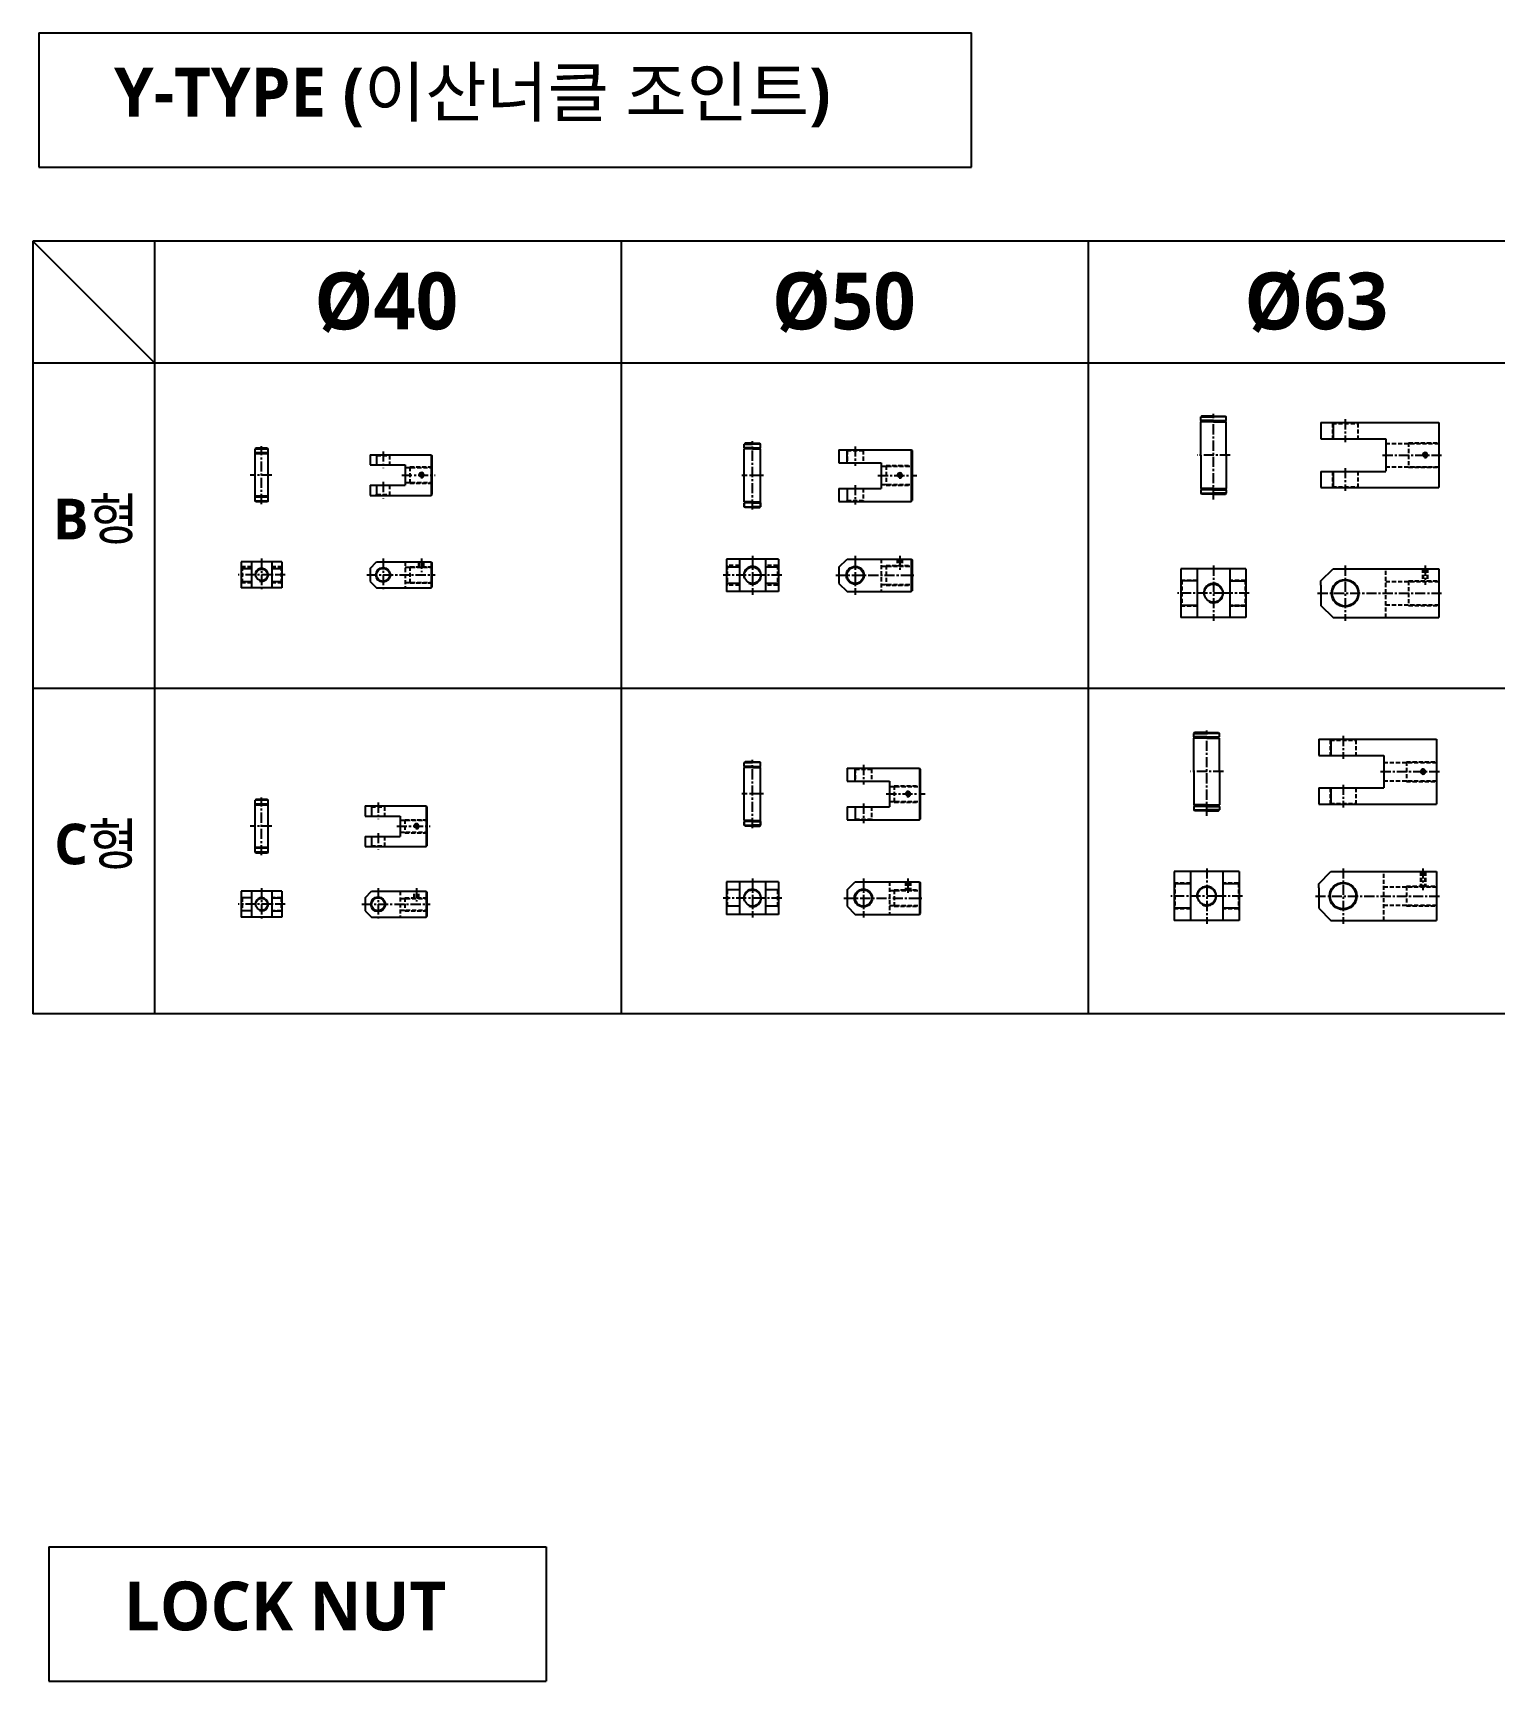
# Model space of a CAD drawing. Extents: x -819 to 29893, y -8942 to 9886.
# Drawn here: x -12 to 1785, y 766 to 2793 of the extents above; entities that cross this region are included whole.
import ezdxf

# ---------------------------------------------------------------- set-up
doc = ezdxf.new("R2010")
doc.units = 0
doc.header["$LTSCALE"] = 10
doc.header["$MEASUREMENT"] = 0
for name, pattern in [('CENTER', [2, 1.25, -0.25, 0.25, -0.25]), ('HIDDEN', [0.375, 0.25, -0.125]), ('HIDDENX2', [0.75, 0.5, -0.25])]:
    doc.linetypes.add(name, pattern=pattern)
doc.layers.get('0').update_dxf_attribs({"linetype": 'CONTINUOUS'})
doc.layers.get('DEFPOINTS').update_dxf_attribs({"linetype": 'CONTINUOUS'})
for name, color, linetype in [('BOM-UDEF', 3, 'CONTINUOUS'), ('HID', 2, 'HIDDENX2'), ('HIDDEN', 2, 'HIDDEN'), ('ML', 7, 'CONTINUOUS'), ('외형선', 3, 'CONTINUOUS'), ('테두리', 7, 'CONTINUOUS')]:
    doc.layers.add(name, color=color, linetype=linetype)
doc.styles.add('H', font='txt.shx')
doc.styles.add('문자', font='romans.shx')

msp = doc.modelspace()

# ---------------------------------------------------------------- linework, layer by layer
for p, q in [((3582.4, 2537.1), (-11.6, 2537.1)), ((-11.6, 2537.1), (-11.6, 1587.1)), ((138.4, 2387.1), (-11.6, 2537.1)), ((138.4, 1587.1), (138.4, 2537.1)), ((712.4, 1587.1), (712.4, 2537.1)), ((1286.4, 2537.1), (1286.4, 1587.1)), ((3582.4, 2387.1), (-11.6, 2387.1)), ((3582.4, 1987.1), (-11.6, 1987.1)), ((3582.4, 1587.1), (-11.6, 1587.1))]:
    msp.add_line(p, q)
at = {"layer": 'DEFPOINTS', "color": 0, "linetype": 'ByBlock'}
for p in [(1572.4, 2254.1), (403.1, 2133.2), (479.1, 2141.2), (979.7, 2132.6), (479.1, 2111.5), (1572.4, 2110.6), (1569.8, 1864.7), (989.8, 1841.5), (396.9, 1728.1), (472.9, 1736.1), (989.8, 1735.6), (1569.8, 1738.1), (472.9, 1706.4)]:
    msp.add_point(p, dxfattribs=at)
at = {"layer": 'HID'}
for p, q in [((1586.6, 2313.1), (1585.6, 2314.1)), ((1586.6, 2313.1), (1586.6, 2294.1)), ((1586.6, 2313.1), (1618.1, 2313.1)), ((1618.1, 2313.1), (1619.1, 2314.1)), ((1618.1, 2313.1), (1618.1, 2294.1)), ((411.1, 2273.5), (410.1, 2274.5)), ((411.1, 2273.5), (427.1, 2273.5)), ((427.1, 2273.5), (428.1, 2274.5)), ((427.1, 2273.5), (427.1, 2262)), ((989.7, 2279.7), (988.7, 2280.7)), ((989.7, 2279.7), (1009.7, 2279.7)), ((989.7, 2279.7), (989.7, 2264.7)), ((1009.7, 2279.7), (1010.7, 2280.7)), ((1009.7, 2279.7), (1009.7, 2264.7)), ((1652.4, 2288.3), (1717.4, 2288.3)), ((1680.4, 2289.1), (1717.4, 2289.1)), ((1680.4, 2289.1), (1680.4, 2259.1)), ((446.1, 2258.8), (479.1, 2258.8)), ((452.1, 2259.5), (452.1, 2239.5)), ((452.1, 2259.5), (479.1, 2259.5)), ((1031.7, 2260.4), (1069.7, 2260.4)), ((1037.7, 2261.1), (1037.7, 2237.1)), ((1037.7, 2261.1), (1069.7, 2261.1)), ((1586.6, 2254.1), (1586.6, 2235.1)), ((1618.1, 2254.1), (1618.1, 2235.1)), ((1652.4, 2259.8), (1717.4, 2259.8)), ((1680.4, 2259.1), (1717.4, 2259.1)), ((427.1, 2237), (427.1, 2225.5)), ((446.1, 2240.3), (479.1, 2240.3)), ((452.1, 2239.5), (479.1, 2239.5)), ((989.7, 2233.2), (989.7, 2218.2)), ((1009.7, 2233.2), (1009.7, 2218.2)), ((1031.7, 2237.9), (1069.7, 2237.9)), ((1037.7, 2237.1), (1069.7, 2237.1)), ((1586.6, 2235.1), (1585.6, 2234.1)), ((1586.6, 2235.1), (1618.1, 2235.1)), ((1618.1, 2235.1), (1619.1, 2234.1)), ((411.1, 2225.5), (410.1, 2224.5)), ((411.1, 2225.5), (427.1, 2225.5)), ((427.1, 2225.5), (428.1, 2224.5)), ((989.7, 2218.2), (988.7, 2217.2)), ((989.7, 2218.2), (1009.7, 2218.2)), ((1009.7, 2218.2), (1010.7, 2217.2)), ((245.7, 2136.8), (244.7, 2137.8)), ((257.2, 2136.8), (244.7, 2136.8)), ((245.7, 2136.8), (245.7, 2116.8)), ((294.7, 2136.8), (282.2, 2136.8)), ((293.7, 2136.8), (294.7, 2137.8)), ((293.7, 2136.8), (293.7, 2116.8)), ((446.1, 2142.8), (446.1, 2110.8)), ((446.1, 2136.1), (479.1, 2136.1)), ((452.1, 2136.8), (452.1, 2116.8)), ((452.1, 2136.8), (479.1, 2136.8)), ((463.2, 2136.8), (463.2, 2142.8)), ((463.8, 2136.8), (463.8, 2142.8)), ((468.5, 2136.8), (468.5, 2142.8)), ((469.2, 2136.8), (469.2, 2142.8)), ((842.3, 2138.3), (841.3, 2139.3)), ((857.3, 2138.3), (842.3, 2138.3)), ((842.3, 2138.3), (842.3, 2114.3)), ((904.3, 2138.3), (889.3, 2138.3)), ((904.3, 2138.3), (905.3, 2139.3)), ((904.3, 2138.3), (904.3, 2114.3)), ((1031.7, 2146.3), (1031.7, 2106.3)), ((1031.7, 2137.5), (1069.7, 2137.5)), ((1037.7, 2138.3), (1037.7, 2114.3)), ((1037.7, 2138.3), (1069.7, 2138.3)), ((1051.5, 2146.3), (1051.5, 2137.5)), ((1052.2, 2146.3), (1052.2, 2137.5)), ((1056.9, 2146.3), (1056.9, 2137.5)), ((1057.5, 2146.3), (1057.5, 2137.5)), ((1652.4, 2074.3), (1652.4, 2134.3)), ((1697.6, 2134.3), (1697.6, 2118.5)), ((1698.2, 2134.3), (1698.2, 2118.5)), ((1703, 2134.3), (1703, 2118.5)), ((1703.6, 2134.3), (1703.6, 2118.5)), ((257.2, 2116.8), (244.7, 2116.8)), ((245.7, 2116.8), (244.7, 2115.8)), ((294.7, 2116.8), (282.2, 2116.8)), ((293.7, 2116.8), (294.7, 2115.8)), ((446.1, 2117.6), (479.1, 2117.6)), ((452.1, 2116.8), (479.1, 2116.8)), ((842.3, 2114.3), (841.3, 2113.3)), ((857.3, 2114.3), (842.3, 2114.3)), ((904.3, 2114.3), (889.3, 2114.3)), ((904.3, 2114.3), (905.3, 2113.3)), ((1031.7, 2115), (1069.7, 2115)), ((1037.7, 2114.3), (1069.7, 2114.3)), ((1401.3, 2120), (1400.3, 2121)), ((1401.3, 2120), (1401.3, 2088.5)), ((1420.3, 2120), (1401.3, 2120)), ((1479.3, 2120), (1460.3, 2120)), ((1479.3, 2120), (1480.3, 2121)), ((1479.3, 2120), (1479.3, 2088.5)), ((1652.4, 2118.5), (1717.4, 2118.5)), ((1680.4, 2119.3), (1680.4, 2089.3)), ((1680.4, 2119.3), (1717.4, 2119.3)), ((1401.3, 2088.5), (1400.3, 2087.5)), ((1420.3, 2088.5), (1401.3, 2088.5)), ((1479.3, 2088.5), (1460.3, 2088.5)), ((1479.3, 2088.5), (1480.3, 2087.5)), ((1652.4, 2090), (1717.4, 2090)), ((1680.4, 2089.3), (1717.4, 2089.3)), ((1584, 1923.7), (1583, 1924.7)), ((1584, 1923.7), (1584, 1904.7)), ((1584, 1923.7), (1615.5, 1923.7)), ((1615.5, 1923.7), (1616.5, 1924.7)), ((1615.5, 1923.7), (1615.5, 1904.7)), ((999.8, 1888), (998.8, 1889)), ((999.8, 1888), (1019.8, 1888)), ((1019.8, 1888), (1020.8, 1889)), ((1019.8, 1888), (1019.8, 1873)), ((1649.8, 1896.1), (1714.8, 1896.1)), ((1677.8, 1896.8), (1714.8, 1896.8)), ((1677.8, 1896.8), (1677.8, 1872.8)), ((1041.8, 1866.6), (1079.8, 1866.6)), ((1047.8, 1867.4), (1079.8, 1867.4)), ((1047.8, 1867.4), (1047.8, 1847.4)), ((1584, 1864.7), (1584, 1845.7)), ((1615.5, 1864.7), (1615.5, 1845.7)), ((1649.8, 1873.6), (1714.8, 1873.6)), ((1677.8, 1872.8), (1714.8, 1872.8)), ((1041.8, 1848.1), (1079.8, 1848.1)), ((1047.8, 1847.4), (1079.8, 1847.4)), ((1584, 1845.7), (1583, 1844.7)), ((1584, 1845.7), (1615.5, 1845.7)), ((1615.5, 1845.7), (1616.5, 1844.7)), ((404.9, 1841.7), (403.9, 1842.7)), ((404.9, 1841.7), (420.9, 1841.7)), ((420.9, 1841.7), (421.9, 1842.7)), ((420.9, 1841.7), (420.9, 1830.2)), ((439.9, 1825), (472.9, 1825)), ((445.9, 1825.7), (472.9, 1825.7)), ((445.9, 1825.7), (445.9, 1809.7)), ((999.8, 1826.5), (998.8, 1825.5)), ((999.8, 1826.5), (1019.8, 1826.5)), ((1019.8, 1841.5), (1019.8, 1826.5)), ((1019.8, 1826.5), (1020.8, 1825.5)), ((420.9, 1805.2), (420.9, 1793.7)), ((439.9, 1810.5), (472.9, 1810.5)), ((445.9, 1809.7), (472.9, 1809.7)), ((404.9, 1793.7), (403.9, 1792.7)), ((404.9, 1793.7), (420.9, 1793.7)), ((420.9, 1793.7), (421.9, 1792.7)), ((1041.8, 1749.3), (1041.8, 1709.3)), ((1061.6, 1749.3), (1061.6, 1738.5)), ((1062.3, 1749.3), (1062.3, 1738.5)), ((1067, 1749.3), (1067, 1738.5)), ((1067.6, 1749.3), (1067.6, 1738.5)), ((1393, 1747.5), (1392, 1748.5)), ((1412, 1747.5), (1393, 1747.5)), ((1393, 1747.5), (1393, 1716)), ((1471, 1747.5), (1452, 1747.5)), ((1471, 1747.5), (1472, 1748.5)), ((1471, 1747.5), (1471, 1716)), ((1649.8, 1701.8), (1649.8, 1761.8)), ((1649.8, 1743), (1714.8, 1743)), ((1677.8, 1743.8), (1677.8, 1719.8)), ((1677.8, 1743.8), (1714.8, 1743.8)), ((1695, 1761.8), (1695, 1743)), ((1695.7, 1761.8), (1695.7, 1743)), ((1700.4, 1761.8), (1700.4, 1743)), ((1701, 1761.8), (1701, 1743)), ((245.7, 1729.7), (244.7, 1730.7)), ((245.7, 1729.7), (245.7, 1713.7)), ((293.7, 1729.7), (294.7, 1730.7)), ((293.7, 1729.7), (293.7, 1713.7)), ((439.9, 1737.7), (439.9, 1705.7)), ((439.9, 1729), (472.9, 1729)), ((445.9, 1729.7), (472.9, 1729.7)), ((445.9, 1729.7), (445.9, 1713.7)), ((457.1, 1729.7), (457.1, 1737.7)), ((457.7, 1729.7), (457.7, 1737.7)), ((462.4, 1729.7), (462.4, 1737.7)), ((463.1, 1729.7), (463.1, 1737.7)), ((842.3, 1739.3), (841.3, 1740.3)), ((842.3, 1739.3), (842.3, 1719.3)), ((904.3, 1739.3), (905.3, 1740.3)), ((904.3, 1739.3), (904.3, 1719.3)), ((1041.8, 1738.5), (1079.8, 1738.5)), ((1047.8, 1739.3), (1047.8, 1719.3)), ((1047.8, 1739.3), (1079.8, 1739.3)), ((245.7, 1713.7), (244.7, 1712.7)), ((293.7, 1713.7), (294.7, 1712.7)), ((439.9, 1714.5), (472.9, 1714.5)), ((445.9, 1713.7), (472.9, 1713.7)), ((842.3, 1719.3), (841.3, 1718.3)), ((842.3, 1719.3), (841.3, 1718.3)), ((857.3, 1719.3), (842.3, 1719.3)), ((904.3, 1719.3), (905.3, 1718.3)), ((1041.8, 1720), (1079.8, 1720)), ((1047.8, 1719.3), (1079.8, 1719.3)), ((1393, 1716), (1392, 1715)), ((1412, 1716), (1393, 1716)), ((1471, 1716), (1452, 1716)), ((1471, 1716), (1472, 1715)), ((1649.8, 1720.5), (1714.8, 1720.5)), ((1677.8, 1719.8), (1714.8, 1719.8))]:
    msp.add_line(p, q, dxfattribs=at)
at = {"layer": 'HIDDEN'}
for p, q in [((411.1, 2273.5), (411.1, 2263)), ((411.1, 2236), (411.1, 2225.5))]:
    msp.add_line(p, q, dxfattribs=at)
at = {"layer": 'ML', "color": 1, "linetype": 'CENTER'}
for p, q in [((1440.3, 2219.5), (1440.3, 2324.8)), ((1602.4, 2318.1), (1602.4, 2290.1)), ((873.3, 2207.1), (873.3, 2291.2)), ((269.7, 2213.8), (269.7, 2284.9)), ((419.1, 2278.5), (419.1, 2258)), ((999.7, 2284.7), (999.7, 2260.7)), ((1460.8, 2274.1), (1420.4, 2274.1)), ((1648.4, 2274.1), (1668.4, 2274.1)), ((1648.4, 2274.1), (1721.4, 2274.1)), ((1700.6, 2277.8), (1700.6, 2270)), ((466.2, 2253.2), (466.2, 2245.4)), ((1054.5, 2252.8), (1054.5, 2245)), ((1602.4, 2258.1), (1602.4, 2230.1)), ((282.1, 2249.5), (255.6, 2249.5)), ((419.1, 2241), (419.1, 2220.5)), ((442.1, 2249.5), (483.1, 2249.5)), ((887, 2249.1), (860.3, 2249.1)), ((999.7, 2237.2), (999.7, 2213.2)), ((1027.7, 2249.1), (1075.7, 2249.1)), ((1027.7, 2249.1), (1075.7, 2249.1)), ((873.3, 2150.3), (873.3, 2102.3)), ((999.7, 2150.3), (999.7, 2102.3)), ((1054.5, 2150.3), (1054.5, 2131.5)), ((269.7, 2146.8), (269.7, 2106.8)), ((419.1, 2146.8), (419.1, 2106.8)), ((466.2, 2146.8), (466.2, 2130.1)), ((1440.3, 2138.3), (1440.3, 2070.3)), ((1602.4, 2138.3), (1602.4, 2070.3)), ((1700.6, 2138.3), (1700.6, 2114.5)), ((282.2, 2126.8), (240.7, 2126.8)), ((298.7, 2126.8), (282.2, 2126.8)), ((399.1, 2126.8), (483.1, 2126.8)), ((885.8, 2126.3), (837.3, 2126.3)), ((909.3, 2126.3), (885.8, 2126.3)), ((975.7, 2126.3), (1071.7, 2126.3)), ((1452.8, 2104.3), (1396.3, 2104.3)), ((1484.3, 2104.3), (1452.8, 2104.3)), ((1568.4, 2104.3), (1721.4, 2104.3)), ((1432, 1830.3), (1432, 1935.5)), ((1599.8, 1928.7), (1599.8, 1900.7)), ((873.3, 1815.3), (873.3, 1899.4)), ((1009.8, 1893), (1009.8, 1869)), ((1698, 1888.5), (1698, 1880.7)), ((1452.5, 1884.8), (1412.1, 1884.8)), ((1599.8, 1868.7), (1599.8, 1840.7)), ((1645.8, 1884.8), (1665.8, 1884.8)), ((1645.8, 1884.8), (1718.8, 1884.8)), ((269.7, 1782), (269.7, 1853.1)), ((412.9, 1846.7), (412.9, 1826.2)), ((887, 1857.4), (860.3, 1857.4)), ((1009.8, 1845.5), (1009.8, 1821.5)), ((1037.8, 1857.4), (1085.8, 1857.4)), ((1037.8, 1857.4), (1085.8, 1857.4)), ((1064.6, 1861.1), (1064.6, 1853.2)), ((282.1, 1817.7), (255.6, 1817.7)), ((412.9, 1809.2), (412.9, 1788.7)), ((435.9, 1817.7), (476.9, 1817.7)), ((460.1, 1821.4), (460.1, 1813.6)), ((1432, 1765.8), (1432, 1697.8)), ((1599.8, 1765.8), (1599.8, 1697.8)), ((1698, 1765.8), (1698, 1739)), ((873.3, 1753.3), (873.3, 1705.3)), ((1009.8, 1753.3), (1009.8, 1705.3)), ((1064.6, 1753.3), (1064.6, 1734.5)), ((269.7, 1741.7), (269.7, 1701.7)), ((412.9, 1741.7), (412.9, 1701.7)), ((460.1, 1741.7), (460.1, 1725)), ((885.8, 1729.3), (837.3, 1729.3)), ((909.3, 1729.3), (885.8, 1729.3)), ((985.8, 1729.3), (1081.8, 1729.3)), ((1444.5, 1731.8), (1388, 1731.8)), ((1476, 1731.8), (1444.5, 1731.8)), ((1565.8, 1731.8), (1718.8, 1731.8)), ((282.2, 1721.7), (240.7, 1721.7)), ((298.7, 1721.7), (282.2, 1721.7)), ((392.9, 1721.7), (476.9, 1721.7))]:
    msp.add_line(p, q, dxfattribs=at)
at = {"layer": 'ML'}
for p, q in [((1572.4, 2314.1), (1572.4, 2294.1)), ((1572.4, 2314.1), (1717.4, 2314.1)), ((1587.4, 2314.1), (1587.4, 2294.1)), ((1717.4, 2314.1), (1717.4, 2234.1)), ((1572.4, 2294.1), (1652.4, 2294.1)), ((1652.4, 2294.1), (1652.4, 2254.2)), ((403.1, 2274.5), (478.1, 2274.5)), ((403.1, 2274.5), (403.1, 2262)), ((411.1, 2274.5), (411.1, 2262)), ((411.1, 2273.5), (411.1, 2262)), ((478.1, 2274.5), (478.1, 2224.5)), ((478.1, 2274.5), (479.1, 2273.5)), ((479.1, 2273.5), (479.1, 2225.5)), ((979.7, 2280.7), (1066.7, 2280.7)), ((979.7, 2280.7), (979.7, 2264.7)), ((989.7, 2264.7), (989.7, 2280.7)), ((1066.7, 2280.7), (1068.7, 2280.7)), ((1068.7, 2280.7), (1069.7, 2279.7)), ((1068.7, 2280.7), (1068.7, 2217.2)), ((1069.7, 2279.7), (1069.7, 2218.2)), ((403.1, 2262), (446.1, 2262)), ((446.1, 2262), (446.1, 2237)), ((979.7, 2264.7), (1031.7, 2264.7)), ((1031.7, 2264.7), (1031.7, 2233.2)), ((1572.4, 2254.1), (1572.4, 2234.1)), ((1572.4, 2254.1), (1652.4, 2254.1)), ((1587.4, 2254.1), (1587.4, 2234.1)), ((403.1, 2237), (446.1, 2237)), ((403.1, 2237), (403.1, 2224.5)), ((411.1, 2237), (411.1, 2224.5)), ((411.1, 2237), (411.1, 2225.5)), ((979.7, 2233.2), (1031.7, 2233.2)), ((979.7, 2233.2), (979.7, 2217.2)), ((989.7, 2233.2), (989.7, 2217.2)), ((1056.9, 2249.1), (1056.9, 2247.3)), ((1572.4, 2234.1), (1717.4, 2234.1)), ((403.1, 2224.5), (478.1, 2224.5)), ((478.1, 2224.5), (479.1, 2225.5)), ((979.7, 2217.2), (1066.7, 2217.2)), ((1066.7, 2217.2), (1068.7, 2217.2)), ((1068.7, 2217.2), (1069.7, 2218.2)), ((294.7, 2142.8), (244.7, 2142.8)), ((244.7, 2142.8), (244.7, 2110.8)), ((244.7, 2134.8), (257.2, 2134.8)), ((257.2, 2142.8), (257.2, 2110.8)), ((282.2, 2142.8), (282.2, 2110.8)), ((282.2, 2134.8), (294.7, 2134.8)), ((294.7, 2142.8), (294.7, 2110.8)), ((403.1, 2134.8), (411.1, 2142.8)), ((403.1, 2134.8), (403.1, 2118.8)), ((411.1, 2142.8), (478.1, 2142.8)), ((478.1, 2142.8), (478.1, 2110.8)), ((478.1, 2142.8), (479.1, 2141.8)), ((479.1, 2141.8), (479.1, 2111.8)), ((905.3, 2146.3), (841.3, 2146.3)), ((841.3, 2146.3), (841.3, 2106.3)), ((857.3, 2136.3), (841.3, 2136.3)), ((857.3, 2146.3), (857.3, 2106.3)), ((889.3, 2146.3), (889.3, 2106.3)), ((905.3, 2136.3), (889.3, 2136.3)), ((905.3, 2146.3), (905.3, 2106.3)), ((979.7, 2136.3), (989.7, 2146.3)), ((979.7, 2136.3), (979.7, 2116.3)), ((989.7, 2146.3), (1068.7, 2146.3)), ((1068.7, 2146.3), (1069.7, 2145.3)), ((1068.7, 2146.3), (1068.7, 2106.3)), ((1069.7, 2145.3), (1069.7, 2107.3)), ((1400.3, 2134.3), (1400.3, 2074.3)), ((1480.3, 2134.3), (1400.3, 2134.3)), ((1420.3, 2134.3), (1420.3, 2074.3)), ((1460.3, 2134.3), (1460.3, 2074.3)), ((1480.3, 2134.3), (1480.3, 2074.3)), ((1572.4, 2119.3), (1587.4, 2134.3)), ((1587.4, 2134.3), (1717.4, 2134.3)), ((1717.4, 2134.3), (1717.4, 2074.3)), ((244.7, 2118.8), (257.2, 2118.8)), ((294.7, 2110.8), (244.7, 2110.8)), ((282.2, 2118.8), (294.7, 2118.8)), ((403.1, 2118.8), (411.1, 2110.8)), ((411.1, 2110.8), (478.1, 2110.8)), ((478.1, 2110.8), (479.1, 2111.8)), ((857.3, 2116.3), (841.3, 2116.3)), ((905.3, 2116.3), (889.3, 2116.3)), ((979.7, 2116.3), (989.7, 2106.3)), ((1420.3, 2119.3), (1400.3, 2119.3)), ((1460.3, 2119.3), (1480.3, 2119.3)), ((1572.4, 2114.3), (1572.4, 2119.3)), ((1572.4, 2114.3), (1572.4, 2094.3)), ((905.3, 2106.3), (841.3, 2106.3)), ((989.7, 2106.3), (1068.7, 2106.3)), ((1068.7, 2106.3), (1069.7, 2107.3)), ((1420.3, 2089.3), (1400.3, 2089.3)), ((1460.3, 2089.3), (1480.3, 2089.3)), ((1572.4, 2094.3), (1572.4, 2089.3)), ((1572.4, 2089.3), (1587.4, 2074.3)), ((1587.4, 2074.3), (1572.4, 2089.3)), ((1572.4, 2089.3), (1587.4, 2074.3)), ((1480.3, 2074.3), (1400.3, 2074.3)), ((1587.4, 2074.3), (1717.4, 2074.3)), ((1569.8, 1924.7), (1569.8, 1904.7)), ((1569.8, 1924.7), (1714.8, 1924.7)), ((1584.8, 1924.7), (1584.8, 1904.7)), ((1714.8, 1924.7), (1714.8, 1844.7)), ((989.8, 1889), (989.8, 1873)), ((989.8, 1889), (1078.8, 1889)), ((999.8, 1873), (999.8, 1889)), ((1076.8, 1889), (1078.8, 1889)), ((1078.8, 1889), (1079.8, 1888)), ((1078.8, 1889), (1078.8, 1825.5)), ((1079.8, 1888), (1079.8, 1826.5)), ((1569.8, 1904.7), (1649.8, 1904.7)), ((1649.8, 1904.7), (1649.8, 1864.7)), ((989.8, 1873), (1041.8, 1873)), ((1041.8, 1873), (1041.8, 1841.5)), ((1569.8, 1864.7), (1569.8, 1844.7)), ((1569.8, 1864.7), (1649.8, 1864.7)), ((1584.8, 1864.7), (1584.8, 1844.7)), ((1067, 1857.4), (1067, 1855.5)), ((1569.8, 1844.7), (1714.8, 1844.7)), ((396.9, 1842.7), (471.9, 1842.7)), ((396.9, 1842.7), (396.9, 1830.2)), ((396.9, 1830.2), (439.9, 1830.2)), ((404.9, 1842.7), (404.9, 1830.2)), ((439.9, 1830.2), (439.9, 1805.2)), ((471.9, 1842.7), (472.9, 1841.7)), ((471.9, 1842.7), (471.9, 1792.7)), ((472.9, 1841.7), (472.9, 1793.7)), ((989.8, 1841.5), (989.8, 1825.5)), ((989.8, 1841.5), (1041.8, 1841.5)), ((989.8, 1825.5), (1078.8, 1825.5)), ((999.8, 1841.5), (999.8, 1825.5)), ((1076.8, 1825.5), (1078.8, 1825.5)), ((1078.8, 1825.5), (1079.8, 1826.5)), ((396.9, 1805.2), (439.9, 1805.2)), ((396.9, 1805.2), (396.9, 1792.7)), ((404.9, 1805.2), (404.9, 1792.7)), ((396.9, 1792.7), (471.9, 1792.7)), ((471.9, 1792.7), (472.9, 1793.7)), ((841.3, 1749.3), (841.3, 1709.3)), ((905.3, 1749.3), (841.3, 1749.3)), ((857.3, 1749.3), (857.3, 1709.3)), ((889.3, 1749.3), (889.3, 1709.3)), ((905.3, 1749.3), (905.3, 1709.3)), ((989.8, 1739.3), (999.8, 1749.3)), ((999.8, 1749.3), (1078.8, 1749.3)), ((1078.8, 1749.3), (1079.8, 1748.3)), ((1078.8, 1749.3), (1078.8, 1709.3)), ((1079.8, 1748.3), (1079.8, 1710.3)), ((1392, 1761.8), (1392, 1701.8)), ((1472, 1761.8), (1392, 1761.8)), ((1412, 1746.8), (1392, 1746.8)), ((1412, 1761.8), (1412, 1701.8)), ((1452, 1761.8), (1452, 1701.8)), ((1472, 1746.8), (1452, 1746.8)), ((1472, 1761.8), (1472, 1701.8)), ((1569.8, 1746.8), (1584.8, 1761.8)), ((1569.8, 1741.8), (1569.8, 1746.8)), ((1584.8, 1761.8), (1714.8, 1761.8)), ((1714.8, 1761.8), (1714.8, 1701.8)), ((294.7, 1737.7), (244.7, 1737.7)), ((244.7, 1737.7), (244.7, 1705.7)), ((257.2, 1729.7), (244.7, 1729.7)), ((257.2, 1737.7), (257.2, 1705.7)), ((282.2, 1737.7), (282.2, 1705.7)), ((282.2, 1729.7), (294.7, 1729.7)), ((294.7, 1737.7), (294.7, 1705.7)), ((396.9, 1729.7), (404.9, 1737.7)), ((396.9, 1729.7), (396.9, 1713.7)), ((404.9, 1737.7), (471.9, 1737.7)), ((471.9, 1737.7), (471.9, 1705.7)), ((471.9, 1737.7), (472.9, 1736.7)), ((472.9, 1736.7), (472.9, 1706.7)), ((857.3, 1739.3), (841.3, 1739.3)), ((905.3, 1739.3), (889.3, 1739.3)), ((989.8, 1739.3), (989.8, 1719.3)), ((1569.8, 1741.8), (1569.8, 1721.8)), ((257.2, 1713.7), (244.7, 1713.7)), ((294.7, 1705.7), (244.7, 1705.7)), ((282.2, 1713.7), (294.7, 1713.7)), ((396.9, 1713.7), (404.9, 1705.7)), ((404.9, 1705.7), (471.9, 1705.7)), ((471.9, 1705.7), (472.9, 1706.7)), ((857.3, 1719.3), (841.3, 1719.3)), ((905.3, 1709.3), (841.3, 1709.3)), ((905.3, 1719.3), (889.3, 1719.3)), ((989.8, 1719.3), (999.8, 1709.3)), ((999.8, 1709.3), (1078.8, 1709.3)), ((1078.8, 1709.3), (1079.8, 1710.3)), ((1412, 1716.8), (1392, 1716.8)), ((1472, 1716.8), (1452, 1716.8)), ((1569.8, 1721.8), (1569.8, 1716.8)), ((1569.8, 1716.8), (1584.8, 1701.8)), ((1472, 1701.8), (1392, 1701.8)), ((1584.8, 1701.8), (1714.8, 1701.8))]:
    msp.add_line(p, q, dxfattribs=at)
at = {"layer": 'ML', "color": 6, "linetype": 'HIDDENX2'}
for p, q in [((1420.3, 2119.3), (1401.3, 2119.3)), ((1479.3, 2119.3), (1460.3, 2119.3)), ((1420.3, 2089.3), (1401.3, 2089.3)), ((1479.3, 2089.3), (1460.3, 2089.3)), ((999.8, 1888), (999.8, 1873)), ((404.9, 1841.7), (404.9, 1830.2)), ((404.9, 1841.7), (404.9, 1831.2)), ((999.8, 1841.5), (999.8, 1826.5)), ((404.9, 1805.2), (404.9, 1793.7)), ((404.9, 1804.2), (404.9, 1793.7)), ((257.2, 1729.7), (245.7, 1729.7)), ((293.7, 1729.7), (282.2, 1729.7)), ((857.3, 1739.3), (842.3, 1739.3)), ((904.3, 1739.3), (889.3, 1739.3)), ((257.2, 1713.7), (245.7, 1713.7)), ((293.7, 1713.7), (282.2, 1713.7)), ((857.3, 1719.3), (842.3, 1719.3)), ((904.3, 1719.3), (889.3, 1719.3))]:
    msp.add_line(p, q, dxfattribs=at)
at = {"layer": 'ML'}
for centre, radius in [((1700.6, 2274.1), 2.38), ((466.2, 2249.5), 2.38), ((1054.5, 2249.1), 2.38), ((269.7, 2126.8), 7.25), ((419.1, 2126.8), 9), ((419.1, 2126.8), 8), ((873.3, 2126.3), 10), ((999.7, 2126.3), 11), ((999.7, 2126.3), 10), ((1440.3, 2104.3), 11.2), ((1602.4, 2104.3), 16.8), ((1602.4, 2104.3), 15.8), ((1698, 1884.8), 2.38), ((1064.6, 1857.4), 2.38), ((460.1, 1817.7), 2.38), ((1432, 1731.8), 11.2), ((1599.8, 1731.8), 16.8), ((1599.8, 1731.8), 15.8), ((269.7, 1721.7), 7.25), ((412.9, 1721.7), 9), ((412.9, 1721.7), 8), ((873.3, 1729.3), 10), ((1009.8, 1729.3), 11), ((1009.8, 1729.3), 10)]:
    msp.add_circle(centre, radius, dxfattribs=at)
at = {"layer": 'ML', "color": 2}
for centre in [(1700.6, 2274.1), (466.2, 2249.5), (1054.5, 2249.1), (1698, 1884.8), (1064.6, 1857.4), (460.1, 1817.7)]:
    msp.add_arc(centre, 3, 254.2865, 197.9288, dxfattribs=at)
at = {"layer": '외형선'}
for p, q in [((-4.3, 2793.2), (-4.3, 2628)), ((-4.3, 2793.2), (1142.8, 2793.2)), ((1142.8, 2628), (1142.8, 2793.2)), ((-4.3, 2628), (1142.8, 2628)), ((1425.6, 2322.1), (1424.6, 2321.1)), ((1424.6, 2316.8), (1424.6, 2321.1)), ((1424.6, 2321.1), (1440.3, 2321.1)), ((1440.3, 2316.8), (1424.6, 2316.8)), ((1440.3, 2315.1), (1424.6, 2315.1)), ((1424.6, 2274.1), (1424.6, 2315.1)), ((1425.2, 2315.1), (1425.2, 2316.8)), ((1440.3, 2322.1), (1425.6, 2322.1)), ((1440.3, 2322.1), (1455.1, 2322.1)), ((1456.1, 2321.1), (1440.3, 2321.1)), ((1440.3, 2316.8), (1456.1, 2316.8)), ((1440.3, 2315.1), (1456.1, 2315.1)), ((1455.1, 2322.1), (1456.1, 2321.1)), ((1455.5, 2315.1), (1455.5, 2316.8)), ((1456.1, 2316.8), (1456.1, 2321.1)), ((1456.1, 2274.1), (1456.1, 2315.1)), ((262.7, 2282.5), (261.7, 2281.5)), ((261.7, 2276.7), (261.7, 2281.5)), ((277.7, 2281.5), (261.7, 2281.5)), ((277.7, 2276.7), (261.7, 2276.7)), ((277.7, 2275.5), (261.7, 2275.5)), ((261.7, 2223.5), (261.7, 2275.5)), ((261.9, 2275.5), (261.9, 2276.7)), ((276.7, 2282.5), (262.7, 2282.5)), ((276.7, 2282.5), (277.7, 2281.5)), ((277.6, 2275.5), (277.6, 2276.7)), ((277.7, 2276.7), (277.7, 2281.5)), ((277.7, 2223.5), (277.7, 2275.5)), ((864.3, 2288.6), (863.3, 2287.6)), ((863.3, 2283), (863.3, 2287.6)), ((863.3, 2287.6), (873.3, 2287.6)), ((873.3, 2283), (863.3, 2283)), ((873.3, 2281.6), (863.3, 2281.6)), ((863.3, 2216.6), (863.3, 2281.6)), ((863.8, 2281.6), (863.8, 2283)), ((873.3, 2288.6), (864.3, 2288.6)), ((873.3, 2288.6), (882.3, 2288.6)), ((883.3, 2287.6), (873.3, 2287.6)), ((873.3, 2283), (883.3, 2283)), ((873.3, 2281.6), (883.3, 2281.6)), ((882.3, 2288.6), (883.3, 2287.6)), ((882.8, 2281.6), (882.8, 2283)), ((883.3, 2283), (883.3, 2287.6)), ((883.3, 2216.6), (883.3, 2281.6)), ((1424.6, 2274.1), (1424.6, 2233.1)), ((1456.1, 2274.1), (1456.1, 2233.1)), ((1440.3, 2233.1), (1424.6, 2233.1)), ((1440.3, 2231.3), (1424.6, 2231.3)), ((1424.6, 2231.3), (1424.6, 2227.1)), ((1425.2, 2233.1), (1425.2, 2231.3)), ((1440.3, 2233.1), (1456.1, 2233.1)), ((1440.3, 2231.3), (1456.1, 2231.3)), ((1455.5, 2233.1), (1455.5, 2231.3)), ((1456.1, 2231.3), (1456.1, 2227.1)), ((277.7, 2223.5), (261.7, 2223.5)), ((277.7, 2223.5), (261.7, 2223.5)), ((277.7, 2222.4), (261.7, 2222.4)), ((261.7, 2217.5), (261.7, 2222.4)), ((277.7, 2222.4), (261.7, 2222.4)), ((262.7, 2216.5), (261.7, 2217.5)), ((277.7, 2217.5), (261.7, 2217.5)), ((261.9, 2222.4), (261.9, 2223.5)), ((276.7, 2216.5), (262.7, 2216.5)), ((277.7, 2217.5), (276.7, 2216.5)), ((277.6, 2222.4), (277.6, 2223.5)), ((277.7, 2217.5), (277.7, 2222.4)), ((873.3, 2216.6), (863.3, 2216.6)), ((863.3, 2210.6), (863.3, 2215.3)), ((873.3, 2215.3), (863.3, 2215.3)), ((863.3, 2215.3), (863.3, 2210.6)), ((864.3, 2209.6), (863.3, 2210.6)), ((863.3, 2210.6), (873.3, 2210.6)), ((863.8, 2216.6), (863.8, 2215.3)), ((873.3, 2209.6), (864.3, 2209.6)), ((873.3, 2216.6), (883.3, 2216.6)), ((873.3, 2215.3), (883.3, 2215.3)), ((883.3, 2210.6), (873.3, 2210.6)), ((873.3, 2209.6), (882.3, 2209.6)), ((882.3, 2209.6), (883.3, 2210.6)), ((882.8, 2216.6), (882.8, 2215.3)), ((883.3, 2210.6), (883.3, 2215.3)), ((883.3, 2215.3), (883.3, 2210.6)), ((1425.6, 2226.1), (1424.6, 2227.1)), ((1424.6, 2227.1), (1440.3, 2227.1)), ((1440.3, 2226.1), (1425.6, 2226.1)), ((1456.1, 2227.1), (1440.3, 2227.1)), ((1440.3, 2226.1), (1455.1, 2226.1)), ((1455.1, 2226.1), (1456.1, 2227.1)), ((1417.2, 1932.8), (1416.2, 1931.8)), ((1416.2, 1927.6), (1416.2, 1931.8)), ((1416.2, 1931.8), (1432, 1931.8)), ((1432, 1927.6), (1416.2, 1927.6)), ((1432, 1925.8), (1416.2, 1925.8)), ((1416.2, 1884.8), (1416.2, 1925.8)), ((1416.8, 1925.8), (1416.8, 1927.6)), ((1432, 1932.8), (1417.2, 1932.8)), ((1432, 1932.8), (1446.7, 1932.8)), ((1447.7, 1931.8), (1432, 1931.8)), ((1432, 1927.6), (1447.7, 1927.6)), ((1432, 1925.8), (1447.7, 1925.8)), ((1446.7, 1932.8), (1447.7, 1931.8)), ((1447.1, 1925.8), (1447.1, 1927.6)), ((1447.7, 1927.6), (1447.7, 1931.8)), ((1447.7, 1884.8), (1447.7, 1925.8)), ((864.3, 1896.9), (863.3, 1895.9)), ((863.3, 1891.2), (863.3, 1895.9)), ((863.3, 1895.9), (873.3, 1895.9)), ((873.3, 1891.2), (863.3, 1891.2)), ((873.3, 1889.9), (863.3, 1889.9)), ((863.3, 1824.9), (863.3, 1889.9)), ((863.8, 1889.9), (863.8, 1891.2)), ((873.3, 1896.9), (864.3, 1896.9)), ((873.3, 1896.9), (882.3, 1896.9)), ((883.3, 1895.9), (873.3, 1895.9)), ((873.3, 1891.2), (883.3, 1891.2)), ((873.3, 1889.9), (883.3, 1889.9)), ((882.3, 1896.9), (883.3, 1895.9)), ((882.8, 1889.9), (882.8, 1891.2)), ((883.3, 1891.2), (883.3, 1895.9)), ((883.3, 1824.9), (883.3, 1889.9)), ((1416.2, 1884.8), (1416.2, 1843.8)), ((1447.7, 1884.8), (1447.7, 1843.8)), ((262.7, 1850.7), (261.7, 1849.7)), ((261.7, 1844.9), (261.7, 1849.7)), ((277.7, 1849.7), (261.7, 1849.7)), ((277.7, 1844.9), (261.7, 1844.9)), ((261.9, 1843.7), (261.9, 1844.9)), ((276.7, 1850.7), (262.7, 1850.7)), ((276.7, 1850.7), (277.7, 1849.7)), ((277.6, 1843.7), (277.6, 1844.9)), ((277.7, 1844.9), (277.7, 1849.7)), ((277.7, 1843.7), (261.7, 1843.7)), ((261.7, 1791.7), (261.7, 1843.7)), ((277.7, 1791.7), (277.7, 1843.7)), ((873.3, 1824.9), (863.3, 1824.9)), ((863.8, 1824.9), (863.8, 1823.5)), ((873.3, 1824.9), (883.3, 1824.9)), ((882.8, 1824.9), (882.8, 1823.5)), ((1432, 1843.8), (1416.2, 1843.8)), ((1432, 1842.1), (1416.2, 1842.1)), ((1416.2, 1842.1), (1416.2, 1837.8)), ((1417.2, 1836.8), (1416.2, 1837.8)), ((1416.2, 1837.8), (1432, 1837.8)), ((1416.8, 1843.8), (1416.8, 1842.1)), ((1432, 1836.8), (1417.2, 1836.8)), ((1432, 1843.8), (1447.7, 1843.8)), ((1432, 1842.1), (1447.7, 1842.1)), ((1447.7, 1837.8), (1432, 1837.8)), ((1432, 1836.8), (1446.7, 1836.8)), ((1446.7, 1836.8), (1447.7, 1837.8)), ((1447.1, 1843.8), (1447.1, 1842.1)), ((1447.7, 1842.1), (1447.7, 1837.8)), ((863.3, 1818.9), (863.3, 1823.5)), ((873.3, 1823.5), (863.3, 1823.5)), ((863.3, 1823.5), (863.3, 1818.9)), ((864.3, 1817.9), (863.3, 1818.9)), ((863.3, 1818.9), (873.3, 1818.9)), ((873.3, 1817.9), (864.3, 1817.9)), ((873.3, 1823.5), (883.3, 1823.5)), ((883.3, 1818.9), (873.3, 1818.9)), ((873.3, 1817.9), (882.3, 1817.9)), ((882.3, 1817.9), (883.3, 1818.9)), ((883.3, 1818.9), (883.3, 1823.5)), ((883.3, 1823.5), (883.3, 1818.9)), ((277.7, 1791.7), (261.7, 1791.7)), ((277.7, 1791.7), (261.7, 1791.7)), ((277.7, 1790.6), (261.7, 1790.6)), ((261.7, 1785.7), (261.7, 1790.6)), ((277.7, 1790.6), (261.7, 1790.6)), ((262.7, 1784.7), (261.7, 1785.7)), ((277.7, 1785.7), (261.7, 1785.7)), ((261.9, 1790.6), (261.9, 1791.7)), ((276.7, 1784.7), (262.7, 1784.7)), ((277.7, 1785.7), (276.7, 1784.7)), ((277.6, 1790.6), (277.6, 1791.7)), ((277.7, 1785.7), (277.7, 1790.6)), ((8, 931.7), (8, 766.5)), ((8, 931.7), (619.8, 931.7)), ((619.8, 931.7), (619.8, 766.5)), ((8, 766.5), (619.8, 766.5))]:
    msp.add_line(p, q, dxfattribs=at)
at = {"layer": '테두리'}
for centre, radius, start, end in [((269.7, 2126.8), 8, 250.9163, 198.4223), ((873.3, 2126.3), 10.8, 246.3148, 198.8606), ((1440.3, 2104.3), 12, 244.449, 192.8615), ((1432, 1731.8), 12, 244.449, 192.8615), ((269.7, 1721.7), 8, 250.9163, 198.4223), ((873.3, 1729.3), 10.8, 246.3148, 198.8606)]:
    msp.add_arc(centre, radius, start, end, dxfattribs=at)

# ---------------------------------------------------------------- texts
at = {"attachment_point": 1, "style": '문자'}
for s, width, gutter_width, insert, char_height in [('{\\fMalgun Gothic|b1|i0|c129|p50;%%C40}', 124.533, 16, (334.5, 2498.6), 70), ('{\\fMalgun Gothic|b1|i0|c129|p50;%%C50}', 124.533, 16, (897.3, 2498.6), 70), ('{\\fMalgun Gothic|b1|i0|c129|p50;%%C63}', 124.533, 16, (1478.4, 2498.6), 70), ('{\\fMalgun Gothic|b1|i0|c129|p50;B형}', 655.383, 160, (12.9, 2220.5), 50), ('{\\fMalgun Gothic|b1|i0|c129|p50;C형}', 655.383, 160, (14.6, 1820.8), 50)]:
    msp.add_mtext_dynamic_manual_height_columns(s, width=width, gutter_width=gutter_width, heights=[0], dxfattribs=dict(at, insert=insert, char_height=char_height))
at = {"layer": 'BOM-UDEF', "char_height": 60, "attachment_point": 1, "style": 'H'}
for s, insert in [('{\\fMalgun Gothic|b1|i0|c0|p50;Y-TYPE (\\fMalgun Gothic|b1|i0|c129|p50;이산너클 조인트)}', (88.1, 2750.4)), ('{\\fMalgun Gothic|b1|i0|c129|p50;LOCK NUT}', (100.4, 888.8))]:
    msp.add_mtext_dynamic_manual_height_columns(s, width=1182.182, gutter_width=15, heights=[0], dxfattribs=dict(at, insert=insert))

doc.saveas('drawing.dxf')
